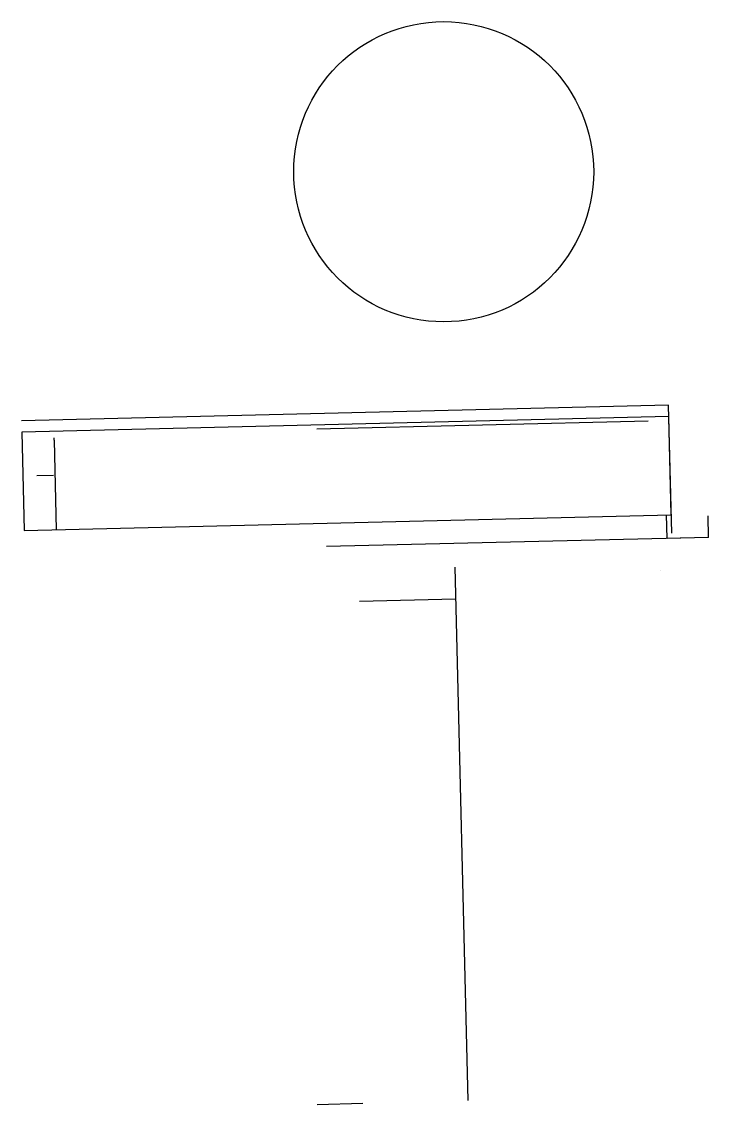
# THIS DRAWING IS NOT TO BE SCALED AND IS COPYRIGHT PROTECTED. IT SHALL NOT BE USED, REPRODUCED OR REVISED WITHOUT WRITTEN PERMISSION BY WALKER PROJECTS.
# Model space of a CAD drawing. Header units: metres. Extents: x 618610 to 618910, y 5943738 to 5944211.
import ezdxf

# ---------------------------------------------------------------- set-up
doc = ezdxf.new("R2010")
doc.units = ezdxf.units.M
doc.layers.add('C-TOPO-WDRP', color=150, linetype='Continuous')

msp = doc.modelspace()

# ---------------------------------------------------------------- linework, layer by layer
for p, q in [((618893.2, 5944038.69, 645.42), (618610.17, 5944031.85, 645.42)), ((618739.13, 5944033.37, 643), (618884.13, 5944036.89, 640.97)), ((618894.24, 5943995.71, 645.42), (618893.2, 5944038.69, 645.42)), ((618610.17, 5944031.85, 645.42), (618611.21, 5943988.86, 645.42)), ((618624.26, 5944028.38, 645.42), (618624.23, 5944029.48, 645.42)), ((618624.26, 5944028.37, 645.42), (618625.21, 5943989.2, 645.42)), ((618623.96, 5944012.96, 645.73), (618616.63, 5944012.79, 645.42)), ((618611.21, 5943988.86, 645.42), (618894.24, 5943995.71, 645.42)), ((618892.43, 5943985.35, 645.42), (618892.18, 5943995.69, 645.42)), ((618910.2, 5943995.37, 645.42), (618910.43, 5943985.8, 645.42)), ((618910.46, 5943985.8), (618743.36, 5943981.91)), ((618910.43, 5943985.8, 645.42), (618892.43, 5943985.35, 645.42)), ((618799.56, 5943972.82, 642.96), (618805.23, 5943739.58, 645.42)), ((618757.91, 5943957.97, 642.4), (618799.9, 5943958.99, 642.4)), ((618739.28, 5943737.97, 645.42), (618759.28, 5943738.46, 645.42))]:
    msp.add_line(p, q)
at = {"elevation": 641.07, "flags": 128}
msp.add_lwpolyline([(618894.44, 5943987.71), (618893.08, 5944043.69), (618610.05, 5944036.85)], dxfattribs=at)
msp.add_circle((618794.68, 5944145.76, 645.42), 65.63)
at = {"layer": 'C-TOPO-WDRP', "flags": 128}
msp.add_lwpolyline([(618889.71, 5943971.19), (618889.71, 5943971.19)], dxfattribs=at)
msp.add_lwpolyline([(618889.71, 5943971.19), (618889.71, 5943971.19)], dxfattribs=at)
msp.add_lwpolyline([(618889.71, 5943971.19), (618889.71, 5943971.19)], dxfattribs=at)
msp.add_lwpolyline([(618889.71, 5943971.19), (618889.71, 5943971.19)], dxfattribs=at)
msp.add_lwpolyline([(618889.71, 5943971.19), (618889.71, 5943971.19)], dxfattribs=at)
msp.add_lwpolyline([(618889.71, 5943971.19), (618889.71, 5943971.19)], dxfattribs=at)

doc.saveas('drawing.dxf')
